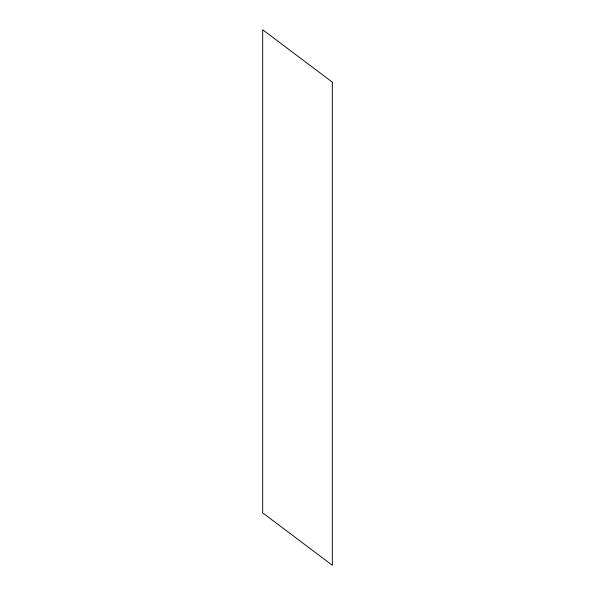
<?xml version="1.0" encoding="UTF-8"?>
<svg xmlns="http://www.w3.org/2000/svg" width="595" height="595" viewBox="0 0 595 595"><rect width="100%" height="100%" fill="white"/><g stroke="black" fill="none" stroke-linecap="round" stroke-linejoin="round"><path stroke-width="0.89" d="M332.315 82.14L262.685 29.75L262.685 512.86L332.315 565.25L332.315 82.14"/></g></svg>
